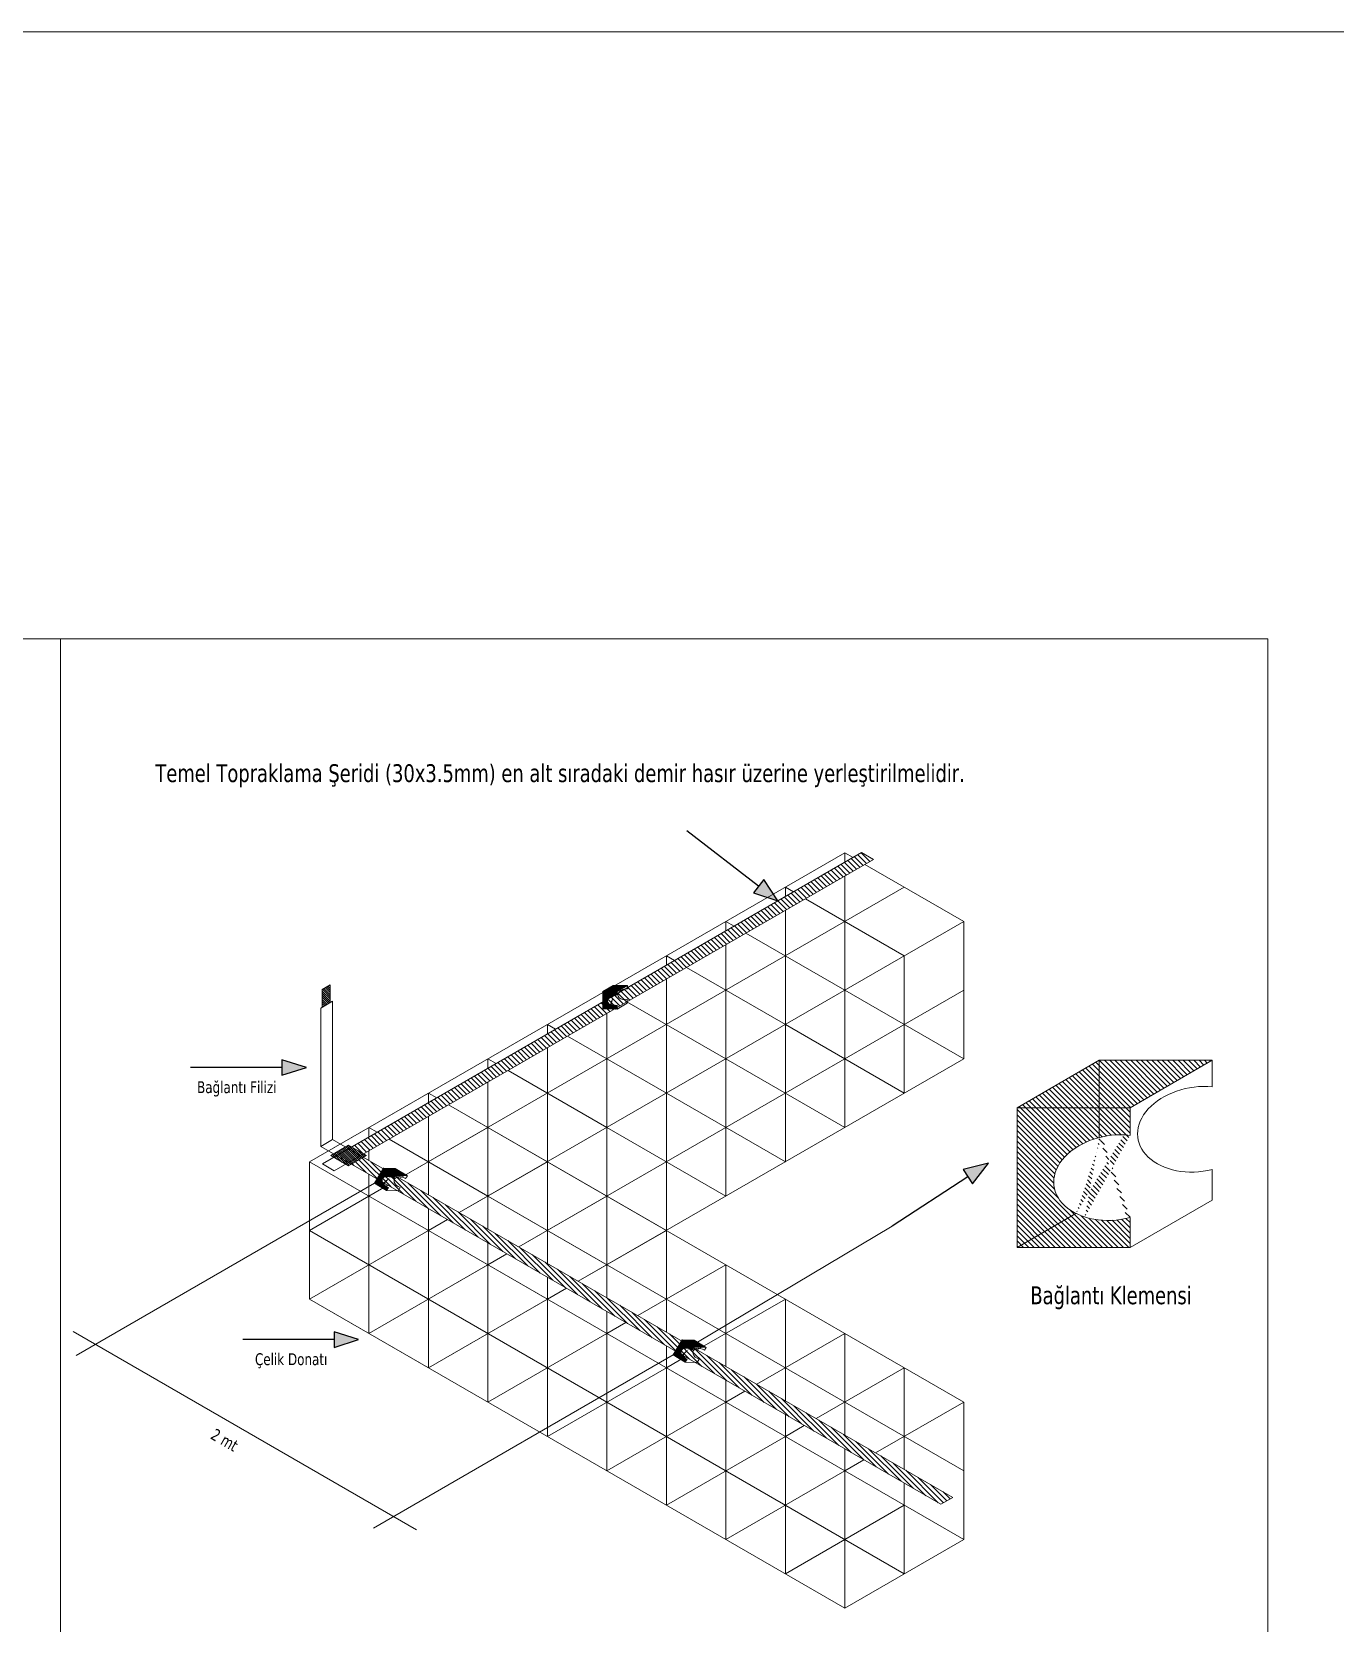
# Model space of a CAD drawing. Header units: millimetres. Extents: x -25043 to 36072, y 3768 to 12000.
# Drawn here: x -20596 to -18255, y 9141 to 12000 of the extents above; entities that cross this region are included whole.
import ezdxf

# ---------------------------------------------------------------- set-up
doc = ezdxf.new("R2010")
doc.units = ezdxf.units.MM
for name, color, linetype in [('AYD', 10, 'Continuous'), ('AydınlatmaT.', 1, 'Continuous'), ('CEVRE', 9, 'Continuous'), ('YAZI', 7, 'Continuous'), ('YazılarY.', 7, 'Continuous')]:
    doc.layers.add(name, color=color, linetype=linetype)
doc.styles.add('ROMANS', font='tahoma.ttf')
pattern_1 = [(135, (-9977.507, 97973.4684), (-1.88886174, -1.88886174), [])]
pattern_2 = [(135, (-9977.507, 97973.4684), (-4.72215434, -4.72215434), [])]

# ---------------------------------------------------------------- blocks, each defined once
blk = doc.blocks.new('OK1')
at = {"layer": 'AYD', "color": 4}
blk.add_line((0.164, 0), (0.773, 0), dxfattribs=at)
at = {"layer": 'AYD', "color": 1}
blk.add_lwpolyline([(0, 0), (0.164, -0.057), (0.164, 0.057)], close=True, dxfattribs=at)
blk.add_solid([(0, 0), (0.164, -0.057), (0.164, 0.057)], dxfattribs=at)

msp = doc.modelspace()

# ---------------------------------------------------------------- hatches: boundary and pattern name
at = {"layer": 'AydınlatmaT.', "linetype": 'Continuous', "lineweight": 0}
h = msp.add_hatch(dxfattribs=at)
h.set_pattern_fill('ANSI31', color=256, scale=53.425078, angle=90, style=0)
h.set_pattern_definition(pattern_2)
h.paths.add_polyline_path([(-20022.1, 9996.4), (-20000.7, 9984.1), (-19084.3, 10513.2), (-19105.7, 10525.5)])
h = msp.add_hatch(dxfattribs=at)
h.set_pattern_fill('ANSI31', color=256, scale=21.370031, angle=90, style=0)
h.set_pattern_definition(pattern_1)
h.paths.add_polyline_path([(-20060.5, 10287.9), (-20074.7, 10279.7), (-20074.7, 10247.4), (-20060.5, 10255.7)])
h = msp.add_hatch(dxfattribs=at)
h.set_pattern_fill('ANSI31', color=256, scale=6.678135, angle=202.8469, style=0)
h.set_pattern_definition([(134.743964, (-18447.3397, 21264.1601), (-0.592901107, -0.58762569), [])])
h.paths.add_polyline_path([(-19551.9, 10286.5), (-19551.9, 10275.9), (-19545, 10275.8), (-19526.5, 10286.4)])
h.paths.add_polyline_path([(-19551.9, 10275.9), (-19551.9, 10286.5), (-19570.4, 10276)])
edge = h.paths.add_edge_path()
edge.add_line((-19570.4, 10276), (-19570.5, 10244.6))
edge.add_line((-19570.5, 10244.6), (-19557.3, 10252.1))
edge.add_ellipse((-19548.6, 10260.2), major_axis=(13.5, 1.9), ratio=0.696719, start_angle=98.4414, end_angle=224.8552, ccw=False)
edge.add_line((-19552, 10269.2), (-19551.9, 10275.9))
edge.add_line((-19551.9, 10275.9), (-19570.4, 10276))
edge = h.paths.add_edge_path()
edge.add_line((-19545.1, 10244.4), (-19545.1, 10251.2))
edge.add_ellipse((-19548.6, 10260.2), major_axis=(13.5, 1.9), ratio=0.696719, start_angle=224.8552, end_angle=279.3285, ccw=False)
edge.add_line((-19557.3, 10252.1), (-19570.5, 10244.6))
edge.add_line((-19570.5, 10244.6), (-19545.1, 10244.4))
edge = h.paths.add_edge_path()
edge.add_ellipse((-19548.6, 10260.2), major_axis=(13.5, 1.9), ratio=0.696719, start_angle=68.8335, end_angle=98.4414, ccw=False)
edge.add_line((-19545, 10269.6), (-19545, 10275.8))
edge.add_line((-19545, 10275.8), (-19551.9, 10275.9))
edge.add_line((-19551.9, 10275.9), (-19552, 10269.2))
h = msp.add_hatch(dxfattribs=at)
h.set_pattern_fill('ANSI31', color=256, scale=53.425078, angle=90, style=0)
h.set_pattern_definition([(135, (-10234.943, 98011.8745), (-4.72215434, -4.72215434), [])])
h.paths.add_polyline_path([(-18678.8, 10152.2), (-18678.8, 10067), (-18623.3, 10067), (-18475.7, 10152.2)])
h.paths.add_polyline_path([(-18678.8, 10067), (-18678.8, 10152.2), (-18826.5, 10067)])
edge = h.paths.add_edge_path(flags=17)
edge.add_line((-18826.5, 10067), (-18826.5, 9815.8))
edge.add_line((-18826.5, 9815.8), (-18720.6, 9876.9))
edge.add_ellipse((-18651.9, 9941.4), major_axis=(108, 16.1), ratio=0.696719, start_angle=98.4414, end_angle=224.8552, ccw=False)
edge.add_line((-18678.8, 10013.5), (-18678.8, 10067))
edge.add_line((-18678.8, 10067), (-18826.5, 10067))
edge = h.paths.add_edge_path()
edge.add_line((-18623.3, 10067), (-18826.5, 10067))
edge.add_line((-18826.5, 10067), (-18826.5, 9815.8))
edge.add_line((-18826.5, 9815.8), (-18720.6, 9876.9))
edge.add_ellipse((-18651.9, 9941.4), major_axis=(108, 16.1), ratio=0.696719, start_angle=68.8335, end_angle=224.8552, ccw=False)
edge.add_line((-18623.3, 10017.4), (-18623.3, 10067))
edge = h.paths.add_edge_path()
edge.add_ellipse((-18651.9, 9941.4), major_axis=(108, 16.1), ratio=0.696719, start_angle=98.4414, end_angle=279.3285, ccw=False)
edge.add_line((-18678.8, 10013.5), (-18678.8, 10067))
edge.add_line((-18678.8, 10067), (-18826.5, 10067))
edge.add_line((-18826.5, 10067), (-18826.5, 9815.8))
edge.add_line((-18826.5, 9815.8), (-18623.3, 9815.8))
edge.add_line((-18623.3, 9815.8), (-18623.3, 9869.7))
h = msp.add_hatch(dxfattribs=at)
h.set_pattern_fill('ANSI31', color=256, scale=21.370031, angle=90, style=0)
h.set_pattern_definition(pattern_1)
h.paths.add_polyline_path([(-20032.8, 9965.6), (-20027.4, 9968.7), (-20048.8, 9981), (-20054.1, 9977.9)])
h.paths.add_polyline_path([(-20054.1, 9984.1), (-20059.5, 9981), (-20054.1, 9977.9), (-20048.8, 9981)])
h.paths.add_polyline_path([(-20054.1, 9984.1), (-20048.8, 9981), (-20027.4, 9993.3), (-20032.8, 9996.4)])
h.paths.add_polyline_path([(-20022.1, 9996.4), (-20027.4, 9999.5), (-20032.8, 9996.4), (-20027.4, 9993.3)])
h.paths.add_polyline_path([(-20022.1, 9996.4), (-20027.4, 9993.3), (-20006, 9981), (-20000.7, 9984.1)])
h.paths.add_polyline_path([(-20027.4, 9993.3), (-20048.8, 9981), (-20027.4, 9968.7), (-20006, 9981)])
h.paths.add_polyline_path([(-20000.7, 9977.9), (-20006, 9981), (-20027.4, 9968.7), (-20022.1, 9965.6)])
h.paths.add_polyline_path([(-20000.7, 9977.9), (-19995.4, 9981), (-20000.7, 9984.1), (-20006, 9981)])
h.paths.add_polyline_path([(-20027.4, 9968.7), (-20032.8, 9965.6), (-20027.4, 9962.5), (-20022.1, 9965.6)])
h = msp.add_hatch(dxfattribs=at)
h.set_pattern_fill('ANSI31', color=256, scale=53.425078, angle=90, style=0)
h.set_pattern_definition(pattern_2)
h.paths.add_polyline_path([(-20000.7, 9977.9), (-20022.1, 9965.6), (-18963.5, 9354.4), (-18942.1, 9366.8)])
h = msp.add_hatch(dxfattribs=at)
h.set_pattern_fill('ANSI31', color=256, scale=6.678135, angle=59.0541, style=0)
h.set_pattern_definition([(104.054098, (-13390.8435, 18834.1113), (-0.80977966, -0.20271305), [])])
h.paths.add_polyline_path([(-19943.6, 9957.7), (-19949.1, 9948.6), (-19943.1, 9945), (-19921.8, 9944.7)])
h.paths.add_polyline_path([(-19949.1, 9948.6), (-19943.6, 9957.7), (-19964.9, 9958.1)])
edge = h.paths.add_edge_path()
edge.add_line((-19964.9, 9958.1), (-19981, 9931.2))
edge.add_line((-19981, 9931.2), (-19965.8, 9930.9))
edge.add_ellipse((-19954.2, 9933.4), major_axis=(12.6, -5.2), ratio=0.696719, start_angle=98.4414, end_angle=224.8552, ccw=False)
edge.add_line((-19952.5, 9942.9), (-19949.1, 9948.6))
edge.add_line((-19949.1, 9948.6), (-19964.9, 9958.1))
edge = h.paths.add_edge_path()
edge.add_line((-19959.3, 9918.1), (-19955.8, 9923.9))
edge.add_ellipse((-19954.2, 9933.4), major_axis=(12.6, -5.2), ratio=0.696719, start_angle=224.8552, end_angle=279.3285, ccw=False)
edge.add_line((-19965.8, 9930.9), (-19981, 9931.2))
edge.add_line((-19981, 9931.2), (-19959.3, 9918.1))
edge = h.paths.add_edge_path()
edge.add_ellipse((-19954.2, 9933.4), major_axis=(12.6, -5.2), ratio=0.696719, start_angle=68.8335, end_angle=98.4414, ccw=False)
edge.add_line((-19946.3, 9939.7), (-19943.1, 9945))
edge.add_line((-19943.1, 9945), (-19949.1, 9948.6))
edge.add_line((-19949.1, 9948.6), (-19952.5, 9942.9))
h = msp.add_hatch(dxfattribs=at)
h.set_pattern_fill('ANSI31', color=256, scale=6.678135, angle=59.0541, style=0)
h.set_pattern_definition([(104.054098, (-12854.0217, 18525.61875), (-0.80977966, -0.20271305), [])])
h.paths.add_polyline_path([(-19406.8, 9649.2), (-19412.2, 9640.1), (-19406.3, 9636.5), (-19385, 9636.2)])
h.paths.add_polyline_path([(-19412.2, 9640.1), (-19406.8, 9649.2), (-19428.1, 9649.6)])
edge = h.paths.add_edge_path()
edge.add_line((-19428.1, 9649.6), (-19444.2, 9622.7))
edge.add_line((-19444.2, 9622.7), (-19428.9, 9622.4))
edge.add_ellipse((-19417.4, 9624.9), major_axis=(12.6, -5.2), ratio=0.696719, start_angle=98.4414, end_angle=224.8552, ccw=False)
edge.add_line((-19415.7, 9634.4), (-19412.2, 9640.1))
edge.add_line((-19412.2, 9640.1), (-19428.1, 9649.6))
edge = h.paths.add_edge_path()
edge.add_line((-19422.4, 9609.6), (-19419, 9615.4))
edge.add_ellipse((-19417.4, 9624.9), major_axis=(12.6, -5.2), ratio=0.696719, start_angle=224.8552, end_angle=279.3285, ccw=False)
edge.add_line((-19428.9, 9622.4), (-19444.2, 9622.7))
edge.add_line((-19444.2, 9622.7), (-19422.4, 9609.6))
edge = h.paths.add_edge_path()
edge.add_ellipse((-19417.4, 9624.9), major_axis=(12.6, -5.2), ratio=0.696719, start_angle=68.8335, end_angle=98.4414, ccw=False)
edge.add_line((-19409.5, 9631.2), (-19406.3, 9636.5))
edge.add_line((-19406.3, 9636.5), (-19412.2, 9640.1))
edge.add_line((-19412.2, 9640.1), (-19415.7, 9634.4))

# ---------------------------------------------------------------- linework, layer by layer
at = {"lineweight": 0}
msp.add_lwpolyline([(-22937.8, 12000.5), (-13102.8, 12000.5), (-13102.8, 4743.1), (-22937.8, 4743.1)], close=True, dxfattribs=at)
at = {"layer": 'AydınlatmaT.', "linetype": 'Continuous', "lineweight": 0}
for p, q in [((-19135.9, 10525.1), (-20097.5, 9969.9)), ((-19105.7, 10525.5), (-20074.5, 9966.1)), ((-19135.9, 10525.1), (-19135.9, 10508.1)), ((-19121.1, 10516.6), (-19135.9, 10525.1)), ((-19084.3, 10513.2), (-19105.7, 10525.5)), ((-19084.3, 10513.2), (-20053.2, 9953.8)), ((-18922.2, 10401.7), (-19099.8, 10504.3)), ((-19135.9, 10483.4), (-19135.9, 10278.4)), ((-19029, 10463.4), (-19935.3, 9940.2)), ((-19242.7, 10463.4), (-19242.7, 10446.4)), ((-19228, 10454.9), (-19242.7, 10463.4)), ((-19029, 10340), (-19206.6, 10442.6)), ((-19242.7, 10421.7), (-19242.7, 10216.7)), ((-18922.2, 10401.7), (-19828.5, 9878.5)), ((-19349.6, 10401.7), (-19349.6, 10384.7)), ((-19334.8, 10393.2), (-19349.6, 10401.7)), ((-18922.2, 10401.7), (-18922.2, 10155)), ((-19349.6, 10360), (-19349.6, 10155)), ((-19135.9, 10278.4), (-19313.5, 10380.9)), ((-19456.4, 10340), (-19456.4, 10323)), ((-19441.7, 10331.5), (-19456.4, 10340)), ((-19029, 10340), (-19029, 10093.3)), ((-19456.4, 10298.3), (-19456.4, 10093.3)), ((-19242.7, 10216.7), (-19420.3, 10319.2)), ((-20060.5, 10287.9), (-20074.7, 10279.7)), ((-20074.7, 10247.4), (-20074.7, 10279.7)), ((-20060.5, 10255.7), (-20060.5, 10287.9)), ((-18922.2, 10278.4), (-19721.6, 9816.8)), ((-19570.4, 10276), (-19551.9, 10286.5)), ((-19563.3, 10278.4), (-19563.3, 10261.3)), ((-19548.5, 10269.8), (-19563.3, 10278.4)), ((-19551.9, 10286.5), (-19552, 10269.2)), ((-19551.9, 10286.5), (-19526.5, 10286.4)), ((-19545, 10275.8), (-19526.5, 10286.4)), ((-19526.5, 10286.4), (-19526.5, 10280.5)), ((-19135.9, 10278.4), (-19135.9, 10031.6)), ((-18922.2, 10155), (-19135.9, 10278.4)), ((-20077.3, 10245.9), (-20056, 10258.3)), ((-20077.3, 10245.9), (-20077.3, 9997.5)), ((-20056, 10258.3), (-20056, 10009.8)), ((-19570.5, 10244.6), (-19557.3, 10252.1)), ((-19545.1, 10244.4), (-19526.6, 10255)), ((-19349.6, 10155), (-19527.2, 10257.5)), ((-19526.6, 10261.9), (-19526.6, 10255)), ((-19670.1, 10216.7), (-19670.1, 10199.6)), ((-19655.4, 10208.1), (-19670.1, 10216.7)), ((-19563.3, 10236.6), (-19563.3, 10031.6)), ((-19242.7, 10216.7), (-19242.7, 9969.9)), ((-19029, 10093.3), (-19242.7, 10216.7)), ((-19456.4, 10093.3), (-19634, 10195.8)), ((-19777, 10155), (-19777, 10137.9)), ((-19762.2, 10146.5), (-19777, 10155)), ((-19670.1, 10175), (-19670.1, 9969.9)), ((-18922.2, 10155), (-19614.8, 9755.1)), ((-19349.6, 10155), (-19349.6, 9908.2)), ((-19135.9, 10031.6), (-19349.6, 10155)), ((-18826.5, 10067), (-18678.8, 10152.2)), ((-18678.8, 10152.2), (-18475.7, 10152.2)), ((-18678.8, 10152.2), (-18678.8, 10013.5)), ((-18623.3, 10067), (-18475.7, 10152.2)), ((-18475.7, 10152.2), (-18475.7, 10104.6)), ((-19563.3, 10031.6), (-19740.9, 10134.1)), ((-19777, 10113.3), (-19777, 9908.2)), ((-20097.5, 9969.9), (-19883.8, 10093.3)), ((-19883.8, 10093.3), (-19883.8, 10076.2)), ((-19883.8, 10093.3), (-19869.1, 10084.8)), ((-19883.8, 10093.3), (-19883.8, 10076.2)), ((-19869.1, 10084.8), (-19883.8, 10093.3)), ((-19670.1, 9969.9), (-19847.7, 10072.4)), ((-19847.7, 10072.4), (-18922.2, 9538.1)), ((-19456.4, 10093.3), (-19456.4, 9846.5)), ((-19242.7, 9969.9), (-19456.4, 10093.3)), ((-19883.8, 10051.6), (-19883.8, 9910.4)), ((-19883.8, 10051.6), (-19883.8, 9910.4)), ((-20056, 10009.8), (-20077.3, 9997.5)), ((-20056, 10009.8), (-18942.1, 9366.8)), ((-19990.7, 10031.6), (-19990.7, 10014.6)), ((-19990.7, 10031.6), (-19975.9, 10023.1)), ((-19975.9, 10023.1), (-19990.7, 10031.6)), ((-19777, 9908.2), (-19954.6, 10010.7)), ((-19954.6, 10010.7), (-18922.2, 9414.7)), ((-19935.3, 9940.2), (-19777, 10031.6)), ((-19777, 10031.6), (-19777, 9848.8)), ((-19563.3, 10031.6), (-19563.3, 9784.8)), ((-19349.6, 9908.2), (-19563.3, 10031.6)), ((-20077.3, 9997.5), (-18963.5, 9354.4)), ((-20027.4, 9999.5), (-20059.5, 9981)), ((-20059.5, 9981), (-20027.4, 9962.5)), ((-20027.4, 9999.5), (-19995.4, 9981)), ((-19995.4, 9981), (-20027.4, 9962.5)), ((-19990.7, 9989.9), (-19990.7, 9972.1)), ((-20097.5, 9969.9), (-20097.5, 9723.1)), ((-19883.8, 9846.5), (-20097.5, 9969.9)), ((-20097.5, 9969.9), (-18922.2, 9291.3)), ((-20097.5, 9969.9), (-20097.5, 9723.1)), ((-20074.5, 9966.1), (-20053.2, 9953.8)), ((-19964.9, 9958.1), (-19943.6, 9957.7)), ((-19943.6, 9957.7), (-19952.5, 9942.9)), ((-19943.6, 9957.7), (-19921.8, 9944.7)), ((-19828.5, 9878.5), (-19670.1, 9969.9)), ((-19670.1, 9969.9), (-19670.1, 9787.1)), ((-19456.4, 9846.5), (-19670.1, 9969.9)), ((-19670.1, 9969.9), (-19670.1, 9787.1)), ((-18475.7, 9955.9), (-18475.7, 9901)), ((-19981, 9931.2), (-20516.6, 9621.9)), ((-19956.7, 9927.8), (-20097.5, 9846.5)), ((-19990.7, 9947.5), (-19990.7, 9784.8)), ((-19990.7, 9908.2), (-19956.7, 9927.8)), ((-19981, 9931.2), (-19965.8, 9930.9)), ((-19943.1, 9945), (-19921.8, 9944.7)), ((-19934.4, 9923.6), (-19937.9, 9917.7)), ((-19921.8, 9944.7), (-19924.9, 9939.6)), ((-19990.7, 9908.2), (-19990.7, 9661.5)), ((-19990.7, 9908.2), (-19990.7, 9661.5)), ((-19959.3, 9918.1), (-19937.9, 9917.7)), ((-19777, 9908.2), (-19777, 9848.8)), ((-19563.3, 9784.8), (-19777, 9908.2)), ((-19721.6, 9816.8), (-19563.3, 9908.2)), ((-19563.3, 9908.2), (-19563.3, 9725.4)), ((-18623.3, 9815.8), (-18475.7, 9901)), ((-19849.8, 9866.1), (-20097.5, 9723.1)), ((-19883.8, 9885.8), (-19883.8, 9846.5)), ((-19883.8, 9885.8), (-19883.8, 9846.5)), ((-19883.8, 9846.5), (-19849.8, 9866.1)), ((-18826.5, 9815.8), (-18720.6, 9876.9)), ((-20097.5, 9846.5), (-19029, 9229.6)), ((-20097.5, 9723.1), (-19883.8, 9846.5)), ((-19670.1, 9723.1), (-19883.8, 9846.5)), ((-19883.8, 9846.5), (-19883.8, 9599.8)), ((-19883.8, 9846.5), (-19883.8, 9599.8)), ((-19614.8, 9755.1), (-19456.4, 9846.5)), ((-19456.4, 9846.5), (-19456.4, 9663.7)), ((-19400.7, 9645.6), (-19050.9, 9853.9)), ((-19777, 9824.1), (-19777, 9661.5)), ((-19777, 9824.1), (-19777, 9784.8)), ((-19743, 9804.5), (-19990.7, 9661.5)), ((-19777, 9661.5), (-19990.7, 9784.8)), ((-19990.7, 9661.5), (-19777, 9784.8)), ((-19777, 9784.8), (-19743, 9804.5)), ((-19777, 9784.8), (-19777, 9538.1)), ((-19507.9, 9693.4), (-19349.6, 9784.8)), ((-19349.6, 9784.8), (-19349.6, 9602)), ((-19670.1, 9762.4), (-19670.1, 9723.1)), ((-19670.1, 9762.4), (-19670.1, 9723.1)), ((-19883.8, 9599.8), (-20097.5, 9723.1)), ((-20097.5, 9723.1), (-19135.9, 9167.9)), ((-19636.1, 9742.8), (-19883.8, 9599.8)), ((-19883.8, 9599.8), (-19670.1, 9723.1)), ((-19670.1, 9723.1), (-19636.1, 9742.8)), ((-19670.1, 9723.1), (-19670.1, 9476.4)), ((-19401.1, 9631.7), (-19242.7, 9723.1)), ((-19242.7, 9723.1), (-19242.7, 9540.3)), ((-19563.3, 9700.7), (-19563.3, 9661.5)), ((-19563.3, 9661.5), (-19529.3, 9681.1)), ((-20522.3, 9664.7), (-19905.3, 9308.5)), ((-19777, 9538.1), (-19563.3, 9661.5)), ((-19563.3, 9661.5), (-19563.3, 9414.7)), ((-19456.4, 9639), (-19456.4, 9599.8)), ((-19428.1, 9649.6), (-19406.8, 9649.2)), ((-19406.8, 9649.2), (-19415.7, 9634.4)), ((-19406.8, 9649.2), (-19385, 9636.2)), ((-19294.2, 9570), (-19135.9, 9661.5)), ((-19135.9, 9661.5), (-19135.9, 9478.6)), ((-19444.2, 9622.7), (-19982.8, 9311.7)), ((-19456.4, 9599.8), (-19422.4, 9619.4)), ((-19444.2, 9622.7), (-19428.9, 9622.4)), ((-19422.4, 9609.6), (-19401.1, 9609.3)), ((-19406.3, 9636.5), (-19385, 9636.2)), ((-19397.6, 9615.1), (-19401.1, 9609.3)), ((-19385, 9636.2), (-19388, 9631.1)), ((-19670.1, 9476.4), (-19456.4, 9599.8)), ((-19456.4, 9599.8), (-19456.4, 9353)), ((-19187.4, 9508.3), (-19029, 9599.8)), ((-19029, 9599.8), (-19029, 9416.9)), ((-19349.6, 9577.3), (-19349.6, 9538.1)), ((-19349.6, 9538.1), (-19315.6, 9557.7)), ((-19563.3, 9414.7), (-19349.6, 9538.1)), ((-19349.6, 9538.1), (-19349.6, 9291.3)), ((-19080.5, 9446.7), (-18922.2, 9538.1)), ((-18922.2, 9538.1), (-18922.2, 9291.3)), ((-19242.7, 9515.6), (-19242.7, 9476.4)), ((-19242.7, 9476.4), (-19208.7, 9496)), ((-19456.4, 9353), (-19242.7, 9476.4)), ((-19242.7, 9476.4), (-19242.7, 9229.6)), ((-19029, 9476.4), (-19029, 9416.9)), ((-19135.9, 9453.9), (-19135.9, 9414.7)), ((-19349.6, 9291.3), (-19135.9, 9414.7)), ((-19135.9, 9414.7), (-19101.9, 9434.3)), ((-19135.9, 9414.7), (-19135.9, 9167.9)), ((-19029, 9392.3), (-19029, 9229.6)), ((-19029, 9392.3), (-19029, 9353)), ((-19242.7, 9229.6), (-19029, 9353)), ((-18963.5, 9354.4), (-18942.1, 9366.8)), ((-19135.9, 9167.9), (-18922.2, 9291.3))]:
    msp.add_line(p, q, dxfattribs=at)
for points in [[(-19545.1, 10251.2), (-19545.1, 10244.4), (-19570.5, 10244.6), (-19570.4, 10276), (-19545, 10275.8), (-19545, 10269.6)], [(-18623.3, 9869.7), (-18623.3, 9815.8), (-18826.5, 9815.8), (-18826.5, 10067), (-18623.3, 10067), (-18623.3, 10017.4)], [(-19955.8, 9923.9), (-19959.3, 9918.1), (-19981, 9931.2), (-19964.9, 9958.1), (-19943.1, 9945), (-19946.3, 9939.7)], [(-19419, 9615.4), (-19422.4, 9609.6), (-19444.2, 9622.7), (-19428.1, 9649.6), (-19406.3, 9636.5), (-19409.5, 9631.2)]]:
    msp.add_lwpolyline(points, dxfattribs=at)
for centre, major_axis, start_param, end_param in [((-19548.6, 10260.2), (13.5, 1.9), 1.201372, 4.875202), ((-19529.8, 10270.9), (13.5, 1.9), 1.22921, 4.847364), ((-18501.3, 10028.3), (108, 16.1), 1.22921, 4.847364), ((-18651.9, 9941.4), (108, 16.1), 1.201372, 4.875202), ((-19954.2, 9933.4), (-12.6, 5.2), 4.342964, 8.016795), ((-19932.5, 9933), (-12.6, 5.2), 4.370802, 7.988957), ((-19417.4, 9624.9), (-12.6, 5.2), 4.342964, 8.016795), ((-19395.7, 9624.5), (-12.6, 5.2), 4.370802, 7.988957)]:
    msp.add_ellipse(centre, major_axis=major_axis, ratio=0.696719, start_param=start_param, end_param=end_param, dxfattribs=at)
at = {"layer": 'CEVRE', "lineweight": 0}
msp.add_lwpolyline([(-18375.9, 9002.9), (-20545.1, 9002.9), (-20545.1, 10909.9), (-18375.9, 10909.9)], close=True, dxfattribs=at)
at = {"layer": 'YAZI', "lineweight": 0}
msp.add_lwpolyline([(-22693.8, 10909.9), (-20545.1, 10909.9), (-20545.1, 8528), (-22693.8, 8528)], close=True, dxfattribs=at)

# ---------------------------------------------------------------- block references
at = {"layer": 'AydınlatmaT.', "linetype": 'Continuous', "lineweight": 0}
for p, xscale, yscale, zscale, rotation in [((-19256.2, 10438.6), 267.1253885906082, 267.1253885906082, 267.1253885906006, 142.4240366042806), ((-18878, 9967.1), 267.1253885905979, 267.1253885905979, 267.1253885905979, 213.2253712515171)]:
    msp.add_blockref('OK1', p, dxfattribs=dict(at, xscale=xscale, yscale=yscale, zscale=zscale, rotation=rotation))
at = {"layer": 'AydınlatmaT.', "linetype": 'Continuous', "lineweight": 0, "xscale": -269.2030339819139, "yscale": -245.5502807424049, "zscale": 269.2030339819077}
for p in [(-20103, 10139.3), (-20009.4, 9650.3)]:
    msp.add_blockref('OK1', p, dxfattribs=at)

# ---------------------------------------------------------------- texts
at = {"layer": 'YazılarY.', "color": 3, "lineweight": 0, "style": 'ROMANS', "width": 0.85}
for s, height, p in [('Temel Topraklama Şeridi (30x3.5mm) en alt sıradaki demir hasır üzerine yerleştirilmelidir.', 32.055, (-20374.4, 10652.2, -2404.1)), ('Bağlantı Filizi', 21.37, (-20299.5, 10093.2, -2404.1)), ('Bağlantı Klemensi', 32.055, (-18802.5, 9713.9, -2404.1)), ('Çelik Donatı', 21.37, (-20195.5, 9604.4, -2404.1))]:
    msp.add_text(s, height=height, dxfattribs=at).set_placement(p)
msp.add_text('2 mt', height=21.37, rotation=330, dxfattribs=at).set_placement((-20277, 9473.2, -2404.1))

doc.saveas('drawing.dxf')
